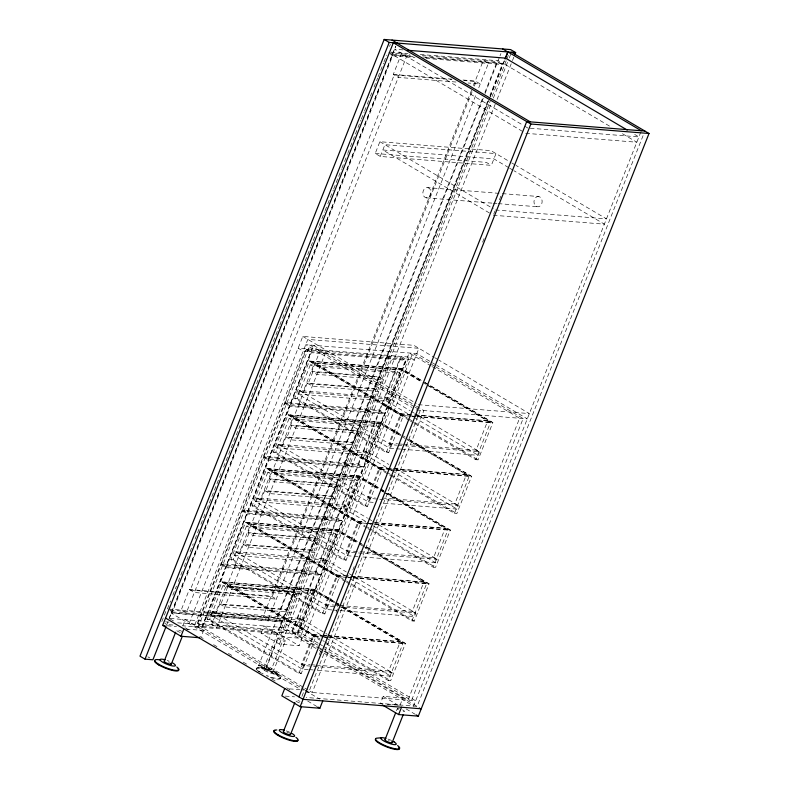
<?xml version="1.0" encoding="UTF-8"?>
<svg xmlns="http://www.w3.org/2000/svg" width="789" height="789" viewBox="0 0 789 789"><rect width="100%" height="100%" fill="white"/><g stroke="black" fill="none" stroke-linecap="round" stroke-linejoin="round"><path stroke-width="0.59" stroke-dasharray="3.94 2.96" d="M161.814 621.564L166.045 610.883M389.5 46.492L390.348 44.352M167.406 608.98L170.582 600.971M172.84 595.251L176.47 586.089M178.284 581.513L182.358 571.216M184.172 566.63L188.246 556.334M190.06 551.758L193.236 543.749M195.051 539.163L199.124 528.867M200.939 524.29L205.012 513.984M206.826 509.408L221.778 471.644M223.593 467.068L248.515 404.116M248.969 402.972L262.559 368.641M263.013 367.496L265.282 361.766M265.735 360.622L279.326 326.291M279.779 325.147L282.048 319.427M282.501 318.283L285.224 311.408M285.677 310.264L287.936 304.544M288.389 303.4L296.092 283.941M296.546 282.797L298.814 277.077M299.268 275.933L301.99 269.069M302.443 267.925L304.702 262.204M305.156 261.051L310.6 247.322M311.053 246.178L312.858 241.602M313.312 240.458L315.58 234.727M316.034 233.583L318.756 226.719M319.21 225.575L321.468 219.855M321.922 218.711L324.644 211.846M325.098 210.702L327.366 204.972M327.82 203.828L333.254 190.1M333.708 188.956L338.234 177.505M338.688 176.361L341.41 169.497M341.864 168.353L344.132 162.633M344.586 161.489L347.298 154.614M347.752 153.47L350.02 147.75M350.474 146.606L355.001 135.166M355.454 134.022L360.898 120.283M361.352 119.139L364.064 112.275M364.518 111.131L366.786 105.401M367.24 104.256L369.962 97.392M370.406 96.248L371.767 92.816M374.035 87.096L377.665 77.933M378.118 76.789L383.553 63.061M384.006 61.917L386.718 55.043M169.102 618.359L395.526 46.482M166.499 625.46L395.812 46.265M170.434 610.765L172.446 611.958L392.675 55.733L415.014 57.528M189.33 589.531L194.37 592.509L276.308 599.088L271.258 596.109L189.33 589.531L181.194 610.084L186.234 613.063L406.453 56.847L401.414 53.869L393.277 74.422L398.317 77.401L457.018 82.115M182.762 625.943L185.247 619.651L203.582 630.49L201.096 636.782M189.074 623.635L302.789 336.42L413.87 345.335L433.634 357.013M380.268 156.439L384.924 144.693L495.995 153.608L491.35 165.355L380.268 156.439L375.229 153.46L379.874 141.714L490.955 150.63L510.73 162.307M197.891 623.428L221.147 564.697L315.284 572.252L320.324 575.23L297.068 633.971L202.931 626.417L197.891 623.428L292.029 630.993L297.068 633.971M221.492 563.819L242.42 510.956L336.568 518.511L341.607 521.49L320.679 574.353L226.532 566.798L221.492 563.819L315.63 571.374L320.679 574.353M242.765 510.069L263.704 457.216L357.841 464.77L362.881 467.749L341.953 520.612L247.815 513.057L242.765 510.069L336.913 517.633L341.953 520.612M264.049 456.328L284.977 403.465L379.124 411.02L384.164 414.008L363.236 466.861L269.088 459.306L264.049 456.328L358.186 463.883L363.236 466.861M285.322 402.587L306.26 349.724L400.398 357.279L405.438 360.257L384.509 413.12L290.372 405.566L285.322 402.587L379.47 410.142L384.509 413.12M201.797 627.225L313.42 345.296L415.468 405.595M202.931 626.417L226.187 567.676L320.324 575.23M226.532 566.798L247.46 513.935L341.607 521.49M247.815 513.057L268.743 460.194L362.881 467.749M269.088 459.306L290.017 406.443L384.164 414.008M290.372 405.566L311.3 352.703L405.438 360.257M207.211 619.178L209.578 619.375L224.342 582.075L316.014 636.24L301.25 673.54L298.883 673.342L207.211 619.178L221.985 581.887L313.766 589.245L334.832 601.701M230.822 559.569L233.179 559.756L247.953 522.456L339.625 576.621L324.851 613.921L322.494 613.734L230.822 559.569L245.586 522.269L337.367 529.636L362.654 544.578M252.095 505.818L254.462 506.015L269.227 468.715L360.898 522.88L346.134 560.18L343.767 559.983L252.095 505.818L266.86 468.528L358.64 475.895L379.716 488.342M273.379 452.077L275.736 452.265L290.51 414.975L382.182 469.139L367.408 506.43L365.051 506.242L273.379 452.077L288.143 414.777L379.923 422.145L400.999 434.601M294.652 398.337L297.019 398.524L311.783 361.224L403.455 415.399L388.691 452.689L386.324 452.501L294.652 398.337L309.416 361.037L401.197 368.404L422.273 380.86M308.282 669.555L302.207 669.072L210.535 614.897L211.935 611.376L300.56 618.487L326.902 634.06M331.883 609.936L325.808 609.453L234.136 555.288L235.536 551.758L324.161 558.878L346.292 571.946M358.019 556.58L347.091 555.712L255.419 501.548L256.81 498.017L345.444 505.128L367.566 518.205M373.227 502.356L368.364 501.962L276.692 447.797L278.093 444.276L366.717 451.387L388.849 464.465M400.575 449.099L389.648 448.221L297.976 394.056L299.366 390.535L388.001 397.646L410.122 410.724M212.714 611.445L215.466 613.063L225.703 587.223L312.75 594.206L309.998 592.588L222.952 585.596L225.703 587.223M236.325 551.827L239.077 553.454L249.304 527.604L336.361 534.597L333.609 532.969L246.553 525.977L249.304 527.604M257.599 498.086L260.35 499.703L270.588 473.864L357.634 480.846L354.882 479.229L267.836 472.236L270.588 473.864M278.882 444.335L281.634 445.963L291.861 420.123L378.917 427.105L376.166 425.478L289.109 418.495L291.861 420.123M300.155 390.594L302.907 392.222L313.134 366.382L400.191 373.365L397.439 371.737L310.393 364.755L313.134 366.382M219.815 603.979L224.855 606.958L291.427 612.303L286.387 609.325L219.815 603.979L211.679 624.543L216.719 627.521L239.974 568.78L234.925 565.802L226.788 586.365L231.828 589.344L298.4 594.679L293.36 591.701L226.788 586.365M243.416 544.361L248.456 547.349L315.028 552.685L309.988 549.706L243.416 544.361L235.28 564.924L240.32 567.902L261.248 515.039L256.208 512.061L248.071 532.614L253.111 535.593L319.683 540.938L314.633 537.96L248.071 532.614M264.7 490.62L269.739 493.598L336.311 498.944L331.262 495.965L264.7 490.62L256.553 511.183L261.603 514.162L282.531 461.299L277.481 458.32L269.345 478.874L274.385 481.852L340.956 487.198L335.917 484.219L269.345 478.874M285.973 436.879L291.013 439.858L357.585 445.203L352.545 442.225L285.973 436.879L277.836 457.433L282.876 460.421L303.804 407.558L298.765 404.579L290.628 425.133L295.668 428.111L362.24 433.457L357.19 430.478L290.628 425.133M307.256 383.138L312.296 386.117L378.868 391.462L373.818 388.484L307.256 383.138L299.11 403.692L304.159 406.67L325.088 353.807L320.038 350.829L311.902 371.392L316.941 374.371L383.513 379.716L378.473 376.728L311.902 371.392M471.566 90.193L263.122 616.663L268.161 619.641L476.625 93.132M473.38 85.616L483.351 60.437L488.391 63.416L478.42 88.595M472.049 91.84L272.175 596.652L190.248 590.073L394.194 74.965L451.663 79.581M474.307 86.119L476.122 81.543L463.893 80.557M261.12 633.32L264.029 625.973L282.363 636.812L302.059 638.39L299.149 645.737L279.454 644.149L261.12 633.32L280.815 634.898L299.149 645.737M256.346 668.707L256.573 668.145M168.55 609.069L276.909 617.767L482.631 98.171M484.9 92.451L497.129 61.542L502.179 64.53L489.939 95.43M495.255 104.069L271.465 669.299L263.585 668.668L258.545 665.689L483.243 98.161M485.057 93.585L499.555 56.976M500.009 55.832L500.916 53.544M487.671 101.15L278.241 629.878L283.281 632.857L306.536 574.126L301.497 571.147M263.585 668.668L488.283 101.15M490.097 96.564L504.595 59.954M489.811 97.806L280.184 627.275L318.292 649.791M490.265 96.652L504.782 59.984M258.545 665.689L266.426 666.32L490.216 101.091M492.03 96.514L506.528 59.895M506.982 58.751L508.333 55.319M265.844 669.269L278.172 638.133M280.815 634.898L491.547 102.669M493.362 98.083L508.787 59.126M509.24 57.972L511.055 53.396M279.454 644.149L282.363 636.812M497.07 99.493L512.022 61.729M512.475 60.585L513.836 57.153M272.935 672.297L285.263 641.171M292.029 630.993L315.284 572.252M315.63 571.374L336.568 518.511M336.913 517.633L357.841 464.77M358.186 463.883L379.124 411.02M379.47 410.142L400.398 357.279M292.275 631.92L401.335 356.45L406.384 359.429L297.315 634.898L292.275 631.92L300.145 632.551L409.215 357.082L414.255 360.06L303.173 351.144L298.134 348.166L409.215 357.082M276.101 674.348L276.328 673.786M345.523 581.68L320.235 566.739L335 529.439L358.186 543.138M366.806 527.94L341.509 512.998L356.283 475.698L379.46 489.397M409.363 420.458L384.065 405.516L398.839 368.216L422.016 381.915M210.535 614.897L299.159 622.018L300.56 618.487M234.136 555.288L322.77 562.399L324.161 558.878M255.419 501.548L344.043 508.658L345.444 505.128M276.692 447.797L365.327 454.918L366.717 451.387M297.976 394.056L386.6 401.167L388.001 397.646M334.575 602.757L311.399 589.058L296.634 626.358L298.992 626.545L313.766 589.245M320.235 566.739L322.602 566.926L337.367 529.636M358.64 475.895L343.876 513.185L341.509 512.998M400.743 435.656L377.556 421.957L362.792 459.257L365.159 459.445L379.923 422.145M384.065 405.516L386.432 405.704L401.197 368.404M280.105 678.727L280.332 678.155M304.386 665.61L301.645 663.983L313.272 634.612L321.853 635.303M327.997 605.991L325.246 604.364L336.873 574.994L345.454 575.684M349.271 552.251L346.519 550.623L358.147 521.253L365.504 521.845M370.554 498.5L367.802 496.883L379.43 467.512L388.01 468.202M391.827 444.759L389.076 443.132L400.704 413.771L414.195 414.856M298.883 673.342L313.657 636.052L323.372 636.831M322.494 613.734L337.258 576.434L346.982 577.213M343.767 559.983L358.541 522.693L368.256 523.472M365.051 506.242L379.815 468.942L389.539 469.731M386.324 452.501L401.088 415.201L410.813 415.981M302.207 669.072L303.607 665.541L392.232 672.652L390.831 676.183L314.347 670.039M325.808 609.453L327.208 605.922L337.8 606.78M347.091 555.712L348.482 552.182L437.116 559.293L435.715 562.823L359.232 556.679M368.364 501.962L369.765 498.441L458.389 505.552L456.999 509.083L380.505 502.938M389.648 448.221L391.038 444.7L396.729 445.154M301.931 696.362L304.426 690.069L300.954 689.793M319.269 654.762L320.63 651.329M336.065 612.363L337.426 608.921M352.851 569.954L354.212 566.522M482.621 242.193L484.436 237.607M493.707 214.184L494.969 211.018M499.407 199.785L501.222 195.199M420.34 410.28L308.716 692.209L305.56 690.345M316.35 665.166L388.691 670.966L400.319 641.605L327.977 635.796M339.96 605.548L412.292 611.347L423.92 581.986L346.677 575.783M360.011 551.708L433.575 557.606L445.203 528.245L375.317 522.634M382.517 498.056L454.849 503.865L466.477 474.495L389.233 468.301M403.79 444.315L476.132 450.124L487.76 420.754L415.418 414.945M326.133 643.785L388.306 680.522L403.071 643.222L335.631 603.378M346.578 582.302L411.907 620.904L426.671 583.613L359.232 543.759M372.073 531.056L433.181 567.163L447.955 529.863L384.726 492.514M400.93 434.778L379.854 422.322L288.074 414.955L454.464 513.422L469.228 476.122L407.065 439.394M414.629 423.565L475.737 459.681L490.511 422.381L427.283 385.022M333.096 610.035L414.442 616.564L415.833 613.043L347.347 572.567M401.788 449.197L478.272 455.332L479.673 451.811L415.389 413.831M399.993 705.317L402.903 697.969L383.207 696.391L380.298 703.729L386.087 704.202M388.306 680.522L390.663 680.71L405.438 643.42L340.108 604.818M411.907 620.904L414.274 621.091L429.038 583.801L363.709 545.199M433.181 567.163L435.548 567.35L450.312 530.06L384.983 491.458M454.464 513.422L456.831 513.609L471.595 476.309L406.266 437.708M475.737 459.681L478.104 459.869L492.869 422.569L423.328 381.481M396.463 710.771L397.34 708.552M640.895 131.921L413.564 706.086L323.579 652.917M643.074 135.639L417.105 706.372L306.142 697.466M257.559 667.76L262.421 667.326M402.982 49.894L394.441 49.214L523.59 125.52M391.038 52.123L408.061 53.484M420.231 54.461L498.076 60.714L503.116 63.692L425.271 57.449M388.78 52.853L409.974 54.549M422.204 55.536L497.129 61.542M410.655 55.97L392.35 54.5L523.61 132.059M422.865 56.946L503.431 63.416L611.406 127.216M413.111 56.473L392.429 54.806L390.417 53.613M426.021 58.416L502.179 64.53M393.277 74.422L451.979 79.137M462.975 80.014L475.205 81.001L480.254 83.979L468.025 82.993M530.267 128.222L638.903 136.941L634.672 134.436M525.73 133.311L636.812 142.227L620.933 132.838M375.229 153.46L486.31 162.376L491.35 165.355M427.825 187.634A5.178 4.103 -85.4 0 1 430.044 196.047A5.178 4.103 -85.4 0 1 423.072 194.528A5.178 4.103 -85.4 0 1 427.825 187.634L501.064 193.512M502.287 193.611L538.907 196.55A5.178 4.103 -85.4 0 1 541.116 204.962A5.178 4.103 -85.4 0 1 534.153 203.444A5.178 4.103 -85.4 0 1 538.907 196.55M426.129 197.832L492.05 203.128M493.273 203.227L496.932 203.513M498.155 203.611L537.21 206.748M495.384 209.963L606.465 218.878L515.986 165.414M493.293 215.249L604.374 224.165L513.895 170.7M401.591 369.844L314.466 363.029L401.512 370.011M302.907 392.222L389.963 399.204L387.212 397.587M418.298 404.668L529.37 413.584L438.901 360.119M416.197 409.955L527.279 418.87L436.8 365.406M400.634 413.949L487.691 420.931M412.036 416.079L415.714 416.375M416.947 416.474L492.869 422.569M410.744 416.158L401.019 415.379L309.347 361.214L401.128 368.581L422.204 381.028M411.966 416.257L415.645 416.553M416.878 416.651L492.8 422.746L423.259 381.659M380.308 423.585L293.183 416.77L380.239 423.762M389.076 443.132L397.666 443.822M398.889 443.921L402.568 444.217M397.962 445.252L479.673 451.811M281.634 445.963L368.68 452.955L365.928 451.328M379.361 467.69L466.407 474.672M390.762 469.83L394.441 470.116M395.664 470.214L471.595 476.309M379.746 469.12L389.46 469.899M390.693 469.997L394.372 470.293M395.595 470.392L471.526 476.487L408.298 439.138M359.034 477.325L271.909 470.52L358.956 477.503M367.802 496.883L375.16 497.474M260.35 499.703L347.407 506.696L344.655 505.068M358.078 521.43L365.435 522.022M375.248 522.811L445.134 528.413M369.479 523.571L373.158 523.866M374.39 523.965L450.312 530.06M368.187 523.649L358.462 522.87L266.79 468.705L358.571 476.063L379.647 488.519M369.41 523.748L373.089 524.044M374.321 524.143L450.243 530.228L384.914 491.636M337.751 531.066L250.626 524.261L337.682 531.244M346.519 550.623L358.788 551.61M239.077 553.454L326.123 560.437L323.372 558.809M336.804 575.171L423.851 582.164M348.205 577.311L351.884 577.607M353.107 577.706L429.038 583.801M346.904 577.39L337.189 576.611L245.517 522.446L337.298 529.813L361.53 544.134M348.136 577.489L351.815 577.785M353.038 577.883L428.969 583.978L365.741 546.619M314.15 590.685L227.025 583.87L314.081 590.862M325.246 604.364L333.826 605.055M335.049 605.153L338.728 605.449M339.033 606.879L415.833 613.043M215.466 613.063L302.522 620.055L299.771 618.428M170.118 610.104L277.156 618.694L282.196 621.673L171.509 612.797L169.487 611.603M172.446 611.958L281.949 620.746L276.909 617.767M170.187 618.448L283.724 627.561L318.657 648.203M165.463 621.85L169.112 622.146M177.624 622.827L272.501 630.441L277.541 633.429L182.673 625.805M323.076 635.401L326.754 635.697M313.194 634.79L321.784 635.48M323.007 635.579L326.685 635.875M327.908 635.973L400.25 641.773M324.604 636.93L328.283 637.226M329.506 637.325L405.438 643.42M297.315 634.898L305.195 635.53L418.91 348.314L307.828 339.398L194.114 626.614L201.994 627.245L311.053 351.776L306.014 348.797L196.944 624.267L303.844 687.525M313.588 636.23L323.303 637.009M324.535 637.108L328.204 637.404M329.437 637.502L405.359 643.587L340.029 604.995M172.939 625.026L166.854 624.543L164.842 623.349M167.288 625.785L176.549 626.535M186.204 629.089L203.582 630.49M301.645 663.983L310.225 664.673M311.448 664.772L315.127 665.068M309.495 669.654L313.134 669.94M289.366 688.856L299.79 689.694M305.797 691.983L415.655 700.8L323.559 646.378M285.302 696.105L294.563 696.855M387.251 704.291L397.676 705.129M524.646 126.151L527.821 128.025M390.654 54.549L392.675 55.733M511.775 162.928L514.931 164.793M508.639 167.593L493.904 158.895L382.823 149.979L491.182 214.006M509.684 168.215L512.84 170.079M379.874 141.714L493.283 208.72M434.69 357.634L437.846 359.498M435.755 364.784L416.819 353.6L305.738 344.685L411.996 407.469M434.769 366.323L412.677 353.265L301.053 635.194L317.888 645.146M435.824 366.944L523.146 418.535L411.523 700.464L324.2 648.874M431.228 366.037L409.136 352.979L297.512 634.908L317.503 646.724M432.283 366.658L519.596 418.249L407.972 700.178L322.76 649.83M386.61 356.174L391.65 359.153L370.722 412.016L365.682 409.037M423.072 382.537L426.228 384.401M398.77 368.394L420.892 381.462M427.214 385.2L490.442 422.559M302.789 336.42L416.188 403.426M416.513 406.217L423.88 410.566L312.257 692.495L309.101 690.631M414.028 406.552L309.87 345.02L198.246 626.949L300.293 687.239M415.073 407.173L418.229 409.037M411.177 411.345L414.343 413.209M306.26 349.724L311.3 352.703M476.132 450.124L478.884 451.752M386.6 401.167L412.943 416.73M413.998 417.361L478.272 455.332M311.714 361.401L403.386 415.566M386.432 405.704L407.509 418.15M408.564 418.772L478.104 459.869M309.416 361.037L401.088 415.201M410.408 421.079L413.574 422.943M365.337 409.915L370.376 412.894L349.448 465.757L344.408 462.778M402.045 435.222L405.211 437.086M377.487 422.135L400.674 435.834M401.719 436.455L469.159 476.3M299.366 390.535L391.038 444.7M297.019 398.524L388.691 452.689M395.171 468.202L458.389 505.552M284.977 403.465L290.017 406.443M454.849 503.865L457.6 505.493M365.327 454.918L387.448 467.985M388.504 468.607L391.669 470.481M392.715 471.102L456.999 509.083M290.441 415.152L382.113 469.317M365.159 459.445L386.225 471.901M387.281 472.522L390.447 474.386M391.502 475.008L456.831 513.609M288.143 414.777L379.815 468.942M344.053 463.666L349.093 466.644L328.165 519.497L323.125 516.519M380.771 488.963L383.927 490.837M380.702 489.141L383.858 491.005M380.515 490.018L383.671 491.892M356.214 475.875L379.391 489.574M380.446 490.196L383.602 492.06M384.657 492.691L447.886 530.04M278.093 444.276L369.765 498.441M275.736 452.265L367.408 506.43M368.621 518.827L371.787 520.701M372.832 521.322L437.116 559.293M263.704 457.216L268.743 460.194M433.575 557.606L436.327 559.233M344.043 508.658L366.175 521.726M367.23 522.357L435.715 562.823M269.157 468.893L364.952 525.642M366.007 526.263L369.163 528.127M370.219 528.748L435.548 567.35M266.86 468.528L358.541 522.693M367.852 528.561L371.017 530.435M322.78 517.406L327.82 520.385L306.891 573.248L301.852 570.269M334.93 529.616L358.117 543.315M359.163 543.937L426.602 583.781M256.81 498.017L348.482 552.182M254.462 506.015L346.134 560.18M242.42 510.956L247.46 513.935M412.292 611.347L415.044 612.974M322.77 562.399L344.892 575.477M345.947 576.098L349.113 577.962M350.158 578.584L414.442 616.564M247.884 522.634L339.556 576.798M322.602 566.926L414.274 621.091M245.586 522.269L337.258 576.434M335.887 602.323L339.053 604.196M334.763 601.879L313.687 589.422L221.916 582.055L319.811 640.057M335.818 602.5L338.984 604.364M311.33 589.235L334.506 602.934M335.562 603.555L403.001 643.4M235.536 551.758L327.208 605.922M233.179 559.756L324.851 613.921M221.147 564.697L226.187 567.676M327.958 634.681L392.232 672.652M388.691 670.966L391.443 672.593M299.159 622.018L321.291 635.086M322.346 635.707L325.502 637.581M326.557 638.202L390.831 676.183M224.273 582.252L315.945 636.417M298.992 626.545L324.279 641.487M325.334 642.108L390.663 680.71M221.985 581.887L313.657 636.052M318.263 643.252L282.275 621.988L171.193 613.073L300.343 689.379M319.328 643.883L322.504 645.757M318.549 647.345L321.705 649.209M319.723 648.824L322.898 650.698M323.954 651.329L420.212 708.206M319.348 650.412L322.523 652.296M406.108 708.926L415.27 714.341M383.207 696.391L398.484 705.415M211.935 611.376L303.607 665.541M209.578 619.375L301.25 673.54M304.889 688.146L308.045 690.01M266.426 666.32L271.465 669.299M301.349 687.86L304.505 689.724M305.442 690.671L319.703 699.093M170.158 618.98L174.399 621.485M184.981 627.738L189.212 630.243M199.804 636.496L204.035 639.001M213.563 644.633L218.859 647.759M228.386 653.381L232.617 655.886M243.199 662.139L247.44 664.644M256.967 670.275L262.254 673.402M271.781 679.033L276.022 681.528M286.604 687.791L289.78 689.665M307.631 701.026L316.793 706.441M147.859 656.803L149.88 657.996M276.692 672.869L279.858 676.41M286.752 732.054A3.886 0.858 21.6 0 1 288.587 732.843M299.445 702.891A3.886 0.858 21.6 0 1 296.033 700.287L296.565 700.287A3.886 0.858 21.6 0 1 300.017 701.303M302.887 703.216A3.886 0.858 21.6 0 1 302.808 703.423M286.358 730.88A8.284 1.825 21.6 0 1 290.293 732.537M388.375 740.21A3.886 0.858 21.6 0 1 389.322 740.585M402.538 709.873A3.886 0.858 21.6 0 1 404.116 711.688L403.583 711.688A3.886 0.858 21.6 0 1 401.078 711.047M398.455 709.834A3.886 0.858 21.6 0 1 397.656 708.443L398.198 708.443A3.886 0.858 21.6 0 1 399.767 708.778M387.981 739.037A8.284 1.825 21.6 0 1 391.916 740.693M257.046 669.9A12.949 2.85 21.6 0 1 266.495 669.407A12.949 2.85 21.6 0 1 280.539 677.712A12.949 2.85 21.6 0 1 266.209 675.315M263.21 673.944A12.949 2.85 21.6 0 1 261.396 672.997M260.577 672.524A12.949 2.85 21.6 0 1 258.467 671.143M256.178 669.437A12.949 2.85 21.6 0 1 268.013 670.591A12.949 2.85 21.6 0 1 280.302 678.362A12.949 2.85 21.6 0 1 267.027 676.311M168.521 662.01A3.886 0.858 21.6 0 1 169.408 662.425M180.277 632.482A3.886 0.858 21.6 0 1 176.854 629.869L177.397 629.878A3.886 0.858 21.6 0 1 181.736 631.299M167.179 660.462A8.284 1.825 21.6 0 1 169.191 661.241M227.705 586.908L220.733 604.522L287.295 609.867L294.277 592.243L227.705 586.908M248.989 533.157L244.334 544.903L310.905 550.249L315.551 538.502L248.989 533.157M270.262 479.416L265.617 491.162L332.179 496.508L336.834 484.762L270.262 479.416M291.545 425.675L286.89 437.422L353.462 442.767L358.107 431.021L291.545 425.675M312.819 371.935L308.174 383.681L374.736 389.016L379.391 377.27L312.819 371.935M279.02 638.035L278.487 638.025A3.886 0.858 21.6 0 0 279.661 639.632A3.886 0.858 21.6 0 0 284.405 641.27L284.947 641.279A3.886 0.858 21.6 0 0 283.774 639.672A3.886 0.858 21.6 0 0 279.02 638.035M266.702 669.161L266.159 669.161A3.886 0.858 21.6 0 0 267.333 670.768A3.886 0.858 21.6 0 0 272.087 672.406L272.619 672.406A3.886 0.858 21.6 0 0 271.446 670.798A3.886 0.858 21.6 0 0 266.702 669.161M264.345 670.374A8.284 1.825 21.6 0 0 276.988 673.984A8.284 1.825 21.6 0 0 266.83 667.987A8.284 1.825 21.6 0 0 264.345 670.374"/><path stroke-width="1.18" d="M514.734 54.865L515.641 52.577L510.601 49.599L384.164 39.45L139.988 656.172L145.028 659.15L152.908 659.782L166.045 626.604M145.028 659.15L389.204 42.428L515.641 52.577M199.518 637.739L180.987 636.25L162.652 625.411L393.336 42.764L530.849 124.011L649.012 133.489L418.328 716.146L398.632 714.568L382.34 704.942M158.727 664.93L158.944 664.368M164.22 661.113L175.661 632.206M180.987 636.25L183.886 628.902M171.312 664.141L182.318 636.348M505.049 58.81L507.771 51.946L502.721 48.967M505.236 58.84L507.968 51.956L641.349 130.767M284.73 688.491L281.821 695.829L300.155 706.668L319.851 708.246L322.76 700.898M277.896 735.348L278.123 734.776M283.389 731.521L294.839 702.614M298.942 696.884L526.717 121.575L644.889 131.053M300.155 706.668L530.849 124.011M290.48 734.559L301.487 706.766M385.012 739.678L395.585 713M398.632 714.568L401.542 707.22M392.113 742.715L403.11 714.923M381.59 737.745L376.728 738.169A12.949 2.85 21.6 0 0 388.533 746.946A12.949 2.85 21.6 0 0 397.607 745.575M407.874 50.289L505.522 58.13L627.255 130.057M162.652 625.411L164.97 625.598M421.237 708.808L303.065 699.32L165.552 618.073M394.076 741.857L393.603 741.601A8.284 1.825 21.6 0 1 393.464 744.54A8.284 1.825 21.6 0 1 381.817 739.628A8.284 1.825 21.6 0 1 386.008 738.396M511.509 52.242L649.012 133.489M392.034 40.081L397.084 43.06M396.887 43.05L530.267 121.861M384.164 39.45L389.204 42.428M416.286 714.942L418.328 716.146M317.819 707.043L319.851 708.246M289.977 733.681A3.886 0.858 21.6 0 1 290.165 734.667L289.632 734.658A3.886 0.858 21.6 0 1 284.878 733.02A3.886 0.858 21.6 0 1 283.705 731.413M295.983 737.419A12.949 2.85 21.6 0 1 293.656 740.634A12.949 2.85 21.6 0 1 277.353 734.312A12.949 2.85 21.6 0 1 276.831 729.993M297.828 740.25A12.949 2.85 21.6 0 1 283.537 738.139A12.949 2.85 21.6 0 1 274.878 730.584M291.979 733.445A8.284 1.825 21.6 0 1 291.841 736.384A8.284 1.825 21.6 0 1 280.194 731.472A8.284 1.825 21.6 0 1 284.375 730.239M391.61 741.838A3.886 0.858 21.6 0 1 391.788 742.824L391.255 742.814A3.886 0.858 21.6 0 1 386.511 741.177A3.886 0.858 21.6 0 1 385.338 739.569M398.81 747.39A12.949 2.85 21.6 0 1 388.316 747.518A12.949 2.85 21.6 0 1 375.525 739.125M170.809 663.263A3.886 0.858 21.6 0 1 170.996 664.249L170.454 664.249A3.886 0.858 21.6 0 1 165.71 662.612A3.886 0.858 21.6 0 1 164.536 661.004M176.805 667.011A12.949 2.85 21.6 0 1 173.639 670.068A12.949 2.85 21.6 0 1 156.843 662.987A12.949 2.85 21.6 0 1 160.009 659.929M178.008 668.816A12.949 2.85 21.6 0 1 167.515 668.944A12.949 2.85 21.6 0 1 154.723 660.551M172.801 663.026A8.284 1.825 21.6 0 1 172.663 665.965A8.284 1.825 21.6 0 1 161.025 661.064A8.284 1.825 21.6 0 1 165.207 659.831"/></g></svg>
